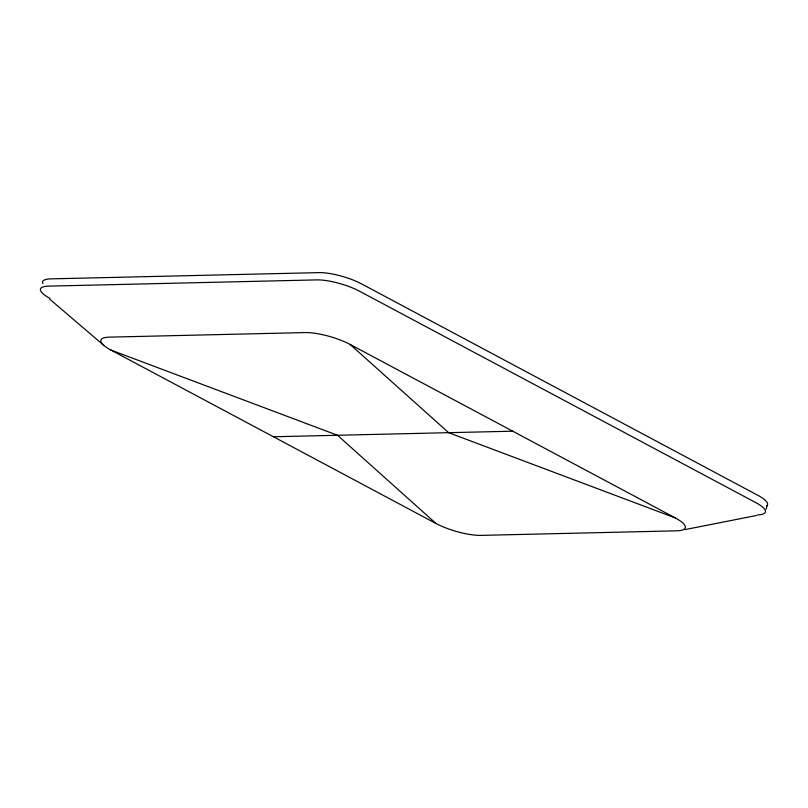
<?xml version="1.0" encoding="UTF-8"?>
<svg xmlns="http://www.w3.org/2000/svg" width="808" height="808" viewBox="0 0 808 808"><rect width="100%" height="100%" fill="white"/><g stroke="black" fill="none" stroke-linecap="round" stroke-linejoin="round"><path stroke-width="1.21" d="M766.095 509.121L767.055 505.859M684.699 529.664L756.349 515.514M273.437 436.764L512.726 431.189M675.296 517.928L448.652 432.684L350.167 344.461A33.078 8.504 16.4 0 0 305.192 332.573L109.403 337.138A33.078 8.504 16.4 0 0 110.878 350.036L436.007 523.503A33.078 8.504 16.4 0 0 480.982 535.381L676.771 530.826A33.078 8.504 16.4 0 0 675.296 517.928L350.167 344.461M110.878 350.036L337.522 435.28L436.007 523.503M103.858 345.44L49.571 299.021M49.934 298.374A31.371 8.07 16.4 0 1 48.541 286.133L316.766 279.891A31.371 8.07 16.4 0 1 359.429 291.163L755.924 502.697A31.371 8.07 16.4 0 1 757.318 514.928M42.804 283.588A31.371 8.07 16.4 0 1 50.682 278.871L318.908 272.619A31.371 8.07 16.4 0 1 361.57 283.891L758.066 495.425A31.371 8.07 16.4 0 1 766.479 506.131"/></g></svg>
